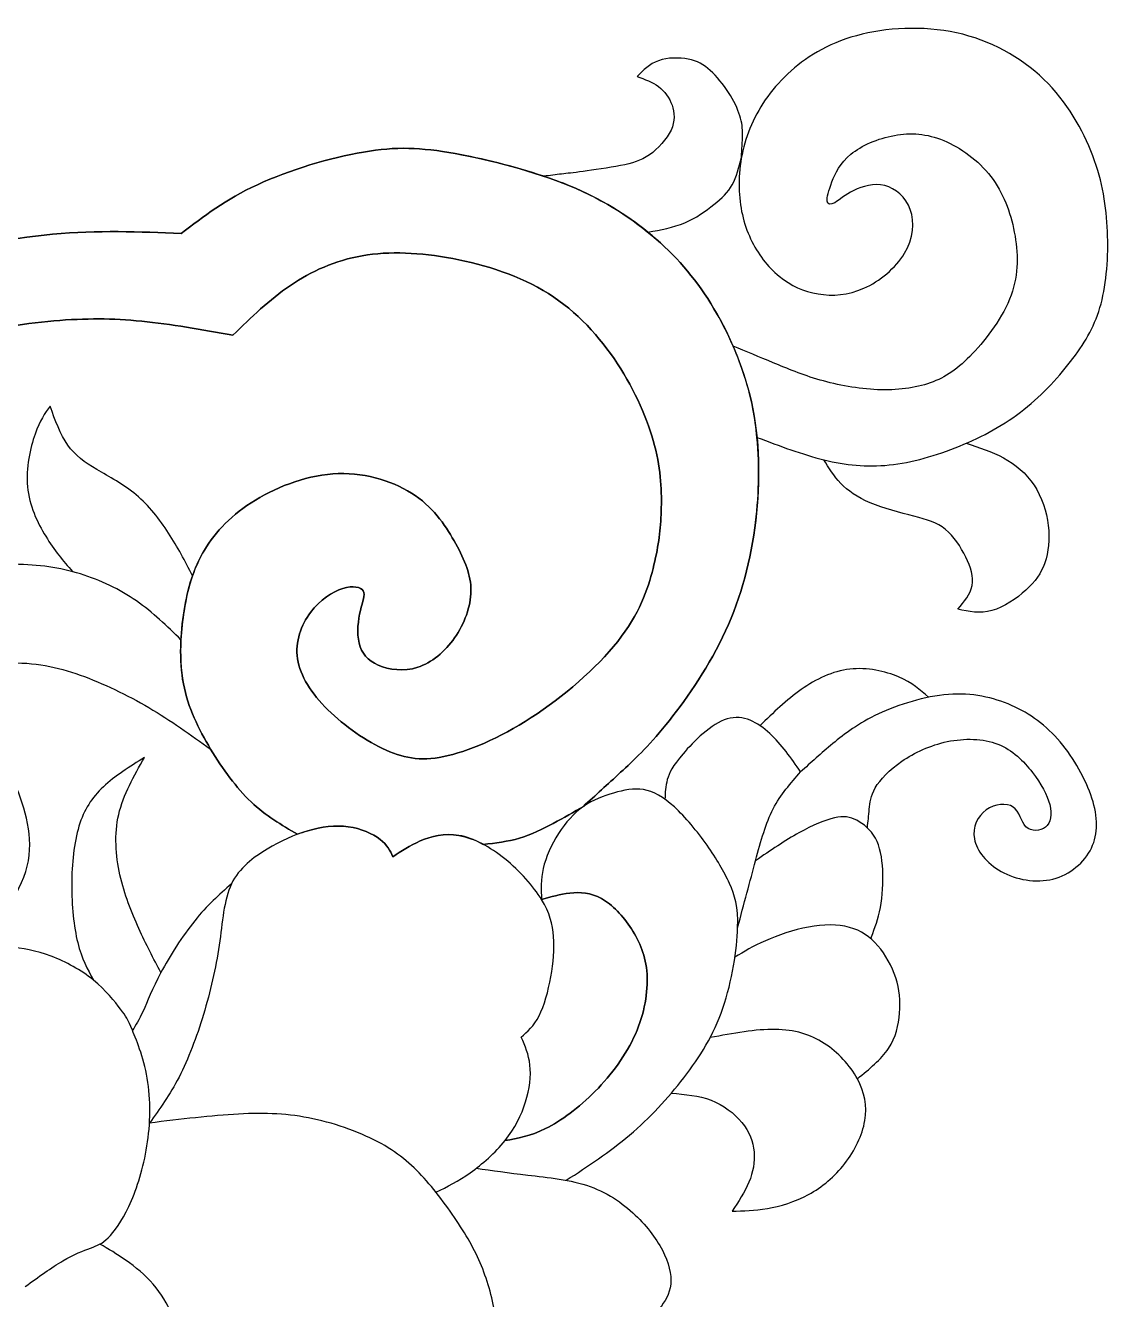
# Model space of a CAD drawing. Header units: inches. Extents: x 3.3 to 19.3, y -1.1 to 16.4.
# Drawn here: x 8.106 to 11.226, y 12.761 to 16.433 of the extents above; entities that cross this region are included whole.
import ezdxf

# ---------------------------------------------------------------- set-up
doc = ezdxf.new("R2010")
doc.units = ezdxf.units.IN
doc.header["$MEASUREMENT"] = 0
doc.layers.add('DV1_Layer_2', color=7, linetype='Continuous')

# ---------------------------------------------------------------- blocks, each defined once
blk = doc.blocks.new('SE')
at = {"layer": 'DV1_Layer_2', "color": 7, "linetype": 'Continuous'}
for points, knots in [([(10.213, 15.2457), (10.2781, 15.221), (10.3433, 15.1963), (10.4059, 15.1808), (10.4684, 15.1654), (10.5284, 15.1592), (10.659, 15.173), (10.7297, 15.1931), (10.7966, 15.2204), (10.8635, 15.2477), (10.9266, 15.2821), (10.9821, 15.326), (11.0376, 15.3699), (11.0856, 15.4233), (11.1232, 15.4733), (11.1607, 15.5233), (11.1879, 15.5701), (11.2041, 15.6309), (11.2203, 15.6917), (11.2256, 15.7666), (11.2227, 15.8391), (11.2198, 15.9117), (11.2086, 15.9817), (11.1802, 16.057), (11.1518, 16.1324), (11.1061, 16.2129), (11.0393, 16.2774), (10.9726, 16.3419), (10.8847, 16.3904), (10.7877, 16.4115), (10.6906, 16.4326), (10.5842, 16.4264), (10.4994, 16.4032), (10.4146, 16.38), (10.3515, 16.3398), (10.3016, 16.2929), (10.2518, 16.2461), (10.2154, 16.1926), (10.1695, 16.0796), (10.1601, 16.0202), (10.1613, 15.9657), (10.1625, 15.9111), (10.1744, 15.8615), (10.1947, 15.818), (10.215, 15.7744), (10.2436, 15.7369), (10.2768, 15.7099), (10.31, 15.6828), (10.3477, 15.6661), (10.389, 15.6592), (10.4303, 15.6522), (10.4752, 15.655), (10.5208, 15.6753), (10.5664, 15.6957), (10.6128, 15.7336), (10.638, 15.7761), (10.6633, 15.8187), (10.6675, 15.8658), (10.6547, 15.9019), (10.6419, 15.9381), (10.6121, 15.9634), (10.5808, 15.9713), (10.5496, 15.9791), (10.5168, 15.9695), (10.4917, 15.957), (10.4667, 15.9445), (10.4494, 15.9291), (10.4368, 15.922), (10.4241, 15.915), (10.4161, 15.9163), (10.4149, 15.9267), (10.4137, 15.9372), (10.4193, 15.9569), (10.429, 15.9817), (10.4386, 16.0066), (10.4524, 16.0365), (10.4832, 16.0617), (10.5139, 16.0868), (10.5616, 16.1073), (10.6557, 16.1245), (10.7486, 16.118), (10.8505, 16.0442), (10.8864, 15.9978), (10.9222, 15.9514), (10.9638, 15.8394), (10.9674, 15.717), (10.9449, 15.6551), (10.9223, 15.5932), (10.8754, 15.5307), (10.8339, 15.487), (10.7924, 15.4434), (10.7564, 15.4186), (10.7123, 15.4029), (10.6682, 15.3873), (10.6162, 15.3807), (10.5605, 15.3829), (10.5049, 15.3852), (10.4457, 15.3962), (10.3945, 15.4109), (10.3433, 15.4256), (10.3001, 15.4439), (10.2598, 15.4608), (10.2194, 15.4776), (10.1819, 15.4928), (10.1445, 15.5081)], [0, 0, 0, 0, 0.026316, 0.026316, 0.026316, 0.052632, 0.052632, 0.078947, 0.078947, 0.078947, 0.105263, 0.105263, 0.105263, 0.131579, 0.131579, 0.131579, 0.157895, 0.157895, 0.157895, 0.184211, 0.184211, 0.184211, 0.210526, 0.210526, 0.210526, 0.236842, 0.236842, 0.236842, 0.263158, 0.263158, 0.263158, 0.289474, 0.289474, 0.289474, 0.315789, 0.315789, 0.315789, 0.342105, 0.342105, 0.368421, 0.368421, 0.368421, 0.394737, 0.394737, 0.394737, 0.421053, 0.421053, 0.421053, 0.447368, 0.447368, 0.447368, 0.473684, 0.473684, 0.473684, 0.5, 0.5, 0.5, 0.526316, 0.526316, 0.526316, 0.552632, 0.552632, 0.552632, 0.578947, 0.578947, 0.578947, 0.605263, 0.605263, 0.605263, 0.631579, 0.631579, 0.631579, 0.657895, 0.657895, 0.657895, 0.684211, 0.684211, 0.684211, 0.710526, 0.710526, 0.736842, 0.763158, 0.763158, 0.763158, 0.789474, 0.815789, 0.815789, 0.815789, 0.842105, 0.842105, 0.842105, 0.868421, 0.868421, 0.868421, 0.894737, 0.894737, 0.894737, 0.921053, 0.921053, 0.921053, 0.947368, 0.947368, 0.947368, 1, 1, 1, 1]), ([(9.899, 15.8369), (9.9356, 15.8436), (9.9723, 15.8503), (10.0047, 15.8639), (10.0372, 15.8775), (10.0655, 15.8981), (10.1116, 15.9351), (10.1294, 15.9515), (10.1542, 15.9961), (10.1612, 16.0243), (10.1682, 16.0525), (10.1697, 16.0751), (10.1711, 16.0978), (10.1712, 16.1172), (10.1713, 16.1365), (10.17, 16.1526), (10.1637, 16.1725), (10.1574, 16.1924), (10.1461, 16.216), (10.131, 16.2394), (10.1159, 16.2628), (10.097, 16.2859), (10.0783, 16.3028), (10.0596, 16.3198), (10.0412, 16.3305), (10.0152, 16.3356), (9.9891, 16.3408), (9.9554, 16.3404), (9.9295, 16.3311), (9.9036, 16.3219), (9.8855, 16.3038), (9.8675, 16.2857), (9.8896, 16.2777), (9.9117, 16.2697), (9.9295, 16.2564), (9.9473, 16.2431), (9.9608, 16.2246), (9.9683, 16.2031), (9.9758, 16.1816), (9.9772, 16.1571), (9.9653, 16.1311), (9.9534, 16.1051), (9.9281, 16.0775), (9.9032, 16.0601), (9.8782, 16.0427), (9.8537, 16.0355), (9.8196, 16.0288), (9.7855, 16.0221), (9.7418, 16.0159), (9.7121, 16.012), (9.6823, 16.008), (9.6665, 16.0065), (9.65, 16.0045), (9.6335, 16.0026), (9.6164, 16.0004), (9.5992, 15.9981)], [0, 0, 0, 0, 0.05, 0.05, 0.05, 0.1, 0.1, 0.15, 0.15, 0.2, 0.2, 0.2, 0.25, 0.25, 0.25, 0.3, 0.3, 0.3, 0.35, 0.35, 0.35, 0.4, 0.4, 0.4, 0.45, 0.45, 0.45, 0.5, 0.5, 0.5, 0.55, 0.55, 0.55, 0.6, 0.6, 0.6, 0.65, 0.65, 0.65, 0.7, 0.7, 0.7, 0.75, 0.75, 0.75, 0.8, 0.8, 0.8, 0.85, 0.85, 0.85, 0.9, 0.9, 0.9, 1, 1, 1, 1]), ([(6.718, 14.7078), (6.718, 14.7078), (6.718, 14.7078), (6.718, 14.7078), (6.7308, 14.7242), (6.7437, 14.7406), (6.7692, 14.7705), (6.7947, 14.8004), (6.8328, 14.8438), (6.895, 14.9039), (6.9572, 14.964), (7.0435, 15.0409), (7.1472, 15.1184), (7.2508, 15.1958), (7.3718, 15.2738), (7.497, 15.3441), (7.6222, 15.4144), (7.7515, 15.4771), (7.8698, 15.5168), (7.988, 15.5566), (8.0952, 15.5733), (8.2797, 15.5894), (8.357, 15.5887), (8.4405, 15.5804), (8.524, 15.5721), (8.6137, 15.5563), (8.7034, 15.5404), (8.7559, 15.5914), (8.8084, 15.6423), (8.8689, 15.6834), (8.9293, 15.7245), (8.9976, 15.7556), (9.0759, 15.7691), (9.1542, 15.7827), (9.2425, 15.7786), (9.3364, 15.7608), (9.4303, 15.7431), (9.5299, 15.7117), (9.6123, 15.6599), (9.6947, 15.6082), (9.7598, 15.5361), (9.8109, 15.458), (9.8619, 15.38), (9.8988, 15.2959), (9.9373, 15.149), (9.9389, 15.0862), (9.937, 15.033), (9.9352, 14.9798), (9.9299, 14.9361), (9.9163, 14.8786), (9.9026, 14.8211), (9.8806, 14.7496), (9.8231, 14.6723), (9.7655, 14.595), (9.6725, 14.5117), (9.5799, 14.4494), (9.4873, 14.3871), (9.3951, 14.3457), (9.3236, 14.3286), (9.2522, 14.3116), (9.2015, 14.3188), (9.0877, 14.3697), (9.0246, 14.4135), (8.9769, 14.4605), (8.9292, 14.5076), (8.8969, 14.558), (8.8894, 14.6074), (8.882, 14.6567), (8.8996, 14.705), (8.9267, 14.741), (8.9538, 14.7771), (8.9905, 14.8009), (9.02, 14.8102), (9.0494, 14.8195), (9.0717, 14.8144), (9.0785, 14.803), (9.0854, 14.7916), (9.0768, 14.774), (9.0704, 14.7466), (9.064, 14.7193), (9.0598, 14.6821), (9.0736, 14.6239), (9.0917, 14.6029), (9.1221, 14.5895), (9.1525, 14.576), (9.1952, 14.5701), (9.2355, 14.583), (9.2758, 14.596), (9.3138, 14.6278), (9.342, 14.6682), (9.3702, 14.7086), (9.3887, 14.7576), (9.3892, 14.8489), (9.3712, 14.8913), (9.3453, 14.9386), (9.3195, 14.9859), (9.2858, 15.0382), (9.2286, 15.0777), (9.1715, 15.1172), (9.0909, 15.1439), (9.0069, 15.1412), (8.9229, 15.1384), (8.8355, 15.1062), (8.768, 15.065), (8.7006, 15.0238), (8.6531, 14.9737), (8.6213, 14.9207), (8.607, 14.8969), (8.5958, 14.8726), (8.5869, 14.847), (8.576, 14.8155), (8.5685, 14.7823), (8.5627, 14.746), (8.5585, 14.7193), (8.5552, 14.691), (8.5537, 14.6623), (8.5515, 14.6199), (8.5529, 14.5765), (8.5607, 14.5355), (8.5737, 14.4668), (8.6043, 14.4051), (8.6391, 14.3473), (8.674, 14.2895), (8.7132, 14.2356), (8.7556, 14.1953), (8.798, 14.1551), (8.8435, 14.1285), (8.889, 14.102), (8.8989, 14.1058), (8.9089, 14.1091), (8.9189, 14.112), (8.9581, 14.1235), (8.9985, 14.1286), (9.0355, 14.1236), (9.0726, 14.1185), (9.1064, 14.1033), (9.1273, 14.0872), (9.1483, 14.0711), (9.1563, 14.0542), (9.1643, 14.0373), (9.1882, 14.0533), (9.2122, 14.0693), (9.2431, 14.0825), (9.274, 14.0957), (9.3119, 14.1062), (9.3543, 14.0986), (9.3769, 14.0946), (9.4007, 14.0855), (9.4245, 14.0726), (9.4597, 14.0766), (9.4948, 14.0806), (9.5288, 14.0906), (9.5629, 14.1007), (9.5958, 14.1168), (9.6263, 14.1331), (9.6568, 14.1494), (9.6849, 14.1658), (9.7129, 14.1822), (9.7477, 14.2139), (9.7825, 14.2455), (9.8579, 14.3152), (9.8985, 14.3533), (9.9507, 14.4175), (10.0028, 14.4817), (10.0665, 14.572), (10.1137, 14.6695), (10.1608, 14.767), (10.1914, 14.8717), (10.2068, 14.9845), (10.2184, 15.0697), (10.2214, 15.1596), (10.213, 15.2457), (10.2102, 15.2736), (10.2063, 15.3011), (10.2011, 15.3279), (10.1885, 15.3923), (10.1685, 15.4528), (10.1445, 15.5081), (10.1276, 15.5468), (10.1087, 15.583), (10.0891, 15.6161), (10.0413, 15.6965), (9.9886, 15.7592), (9.9225, 15.817), (9.9148, 15.8237), (9.907, 15.8303), (9.899, 15.8369), (9.8376, 15.887), (9.7646, 15.9328), (9.673, 15.9706), (9.6495, 15.9803), (9.6247, 15.9895), (9.5992, 15.9981), (9.513, 16.0273), (9.4196, 16.0499), (9.3432, 16.0636), (9.2443, 16.0813), (9.174, 16.0842), (9.0792, 16.0679), (8.9844, 16.0516), (8.8652, 16.0162), (8.7737, 15.9739), (8.6822, 15.9315), (8.6184, 15.8824), (8.5546, 15.8332), (8.4344, 15.8382), (8.3142, 15.8433), (8.1838, 15.831), (8.0534, 15.8187), (7.9129, 15.7891), (7.7627, 15.7326), (7.6126, 15.6761), (7.4528, 15.5928), (7.2904, 15.4925), (7.128, 15.3923), (6.9629, 15.2752), (6.8424, 15.1755), (6.7218, 15.0759), (6.6459, 14.9937), (6.5699, 14.9115), (6.5699, 14.9115), (6.5699, 14.9115), (6.5699, 14.9115)], [0, 0, 0, 0, 0.012987, 0.012987, 0.012987, 0.025974, 0.025974, 0.025974, 0.038961, 0.038961, 0.038961, 0.051948, 0.051948, 0.051948, 0.064935, 0.064935, 0.064935, 0.077922, 0.077922, 0.077922, 0.090909, 0.090909, 0.103896, 0.103896, 0.103896, 0.116883, 0.116883, 0.116883, 0.12987, 0.12987, 0.12987, 0.142857, 0.142857, 0.142857, 0.155844, 0.155844, 0.155844, 0.168831, 0.168831, 0.168831, 0.181818, 0.181818, 0.181818, 0.194805, 0.194805, 0.207792, 0.207792, 0.207792, 0.220779, 0.220779, 0.220779, 0.233766, 0.233766, 0.233766, 0.246753, 0.246753, 0.246753, 0.25974, 0.25974, 0.25974, 0.272727, 0.272727, 0.285714, 0.285714, 0.285714, 0.298701, 0.298701, 0.298701, 0.311688, 0.311688, 0.311688, 0.324675, 0.324675, 0.324675, 0.337662, 0.337662, 0.337662, 0.350649, 0.350649, 0.350649, 0.363636, 0.363636, 0.376623, 0.376623, 0.376623, 0.38961, 0.38961, 0.38961, 0.402597, 0.402597, 0.402597, 0.415584, 0.415584, 0.428571, 0.428571, 0.428571, 0.441558, 0.441558, 0.441558, 0.454545, 0.454545, 0.454545, 0.467532, 0.467532, 0.467532, 0.480519, 0.480519, 0.480519, 0.493506, 0.493506, 0.493506, 0.506494, 0.506494, 0.506494, 0.519481, 0.519481, 0.519481, 0.532468, 0.532468, 0.532468, 0.545455, 0.545455, 0.545455, 0.558442, 0.558442, 0.558442, 0.571429, 0.571429, 0.571429, 0.584416, 0.584416, 0.584416, 0.597403, 0.597403, 0.597403, 0.61039, 0.61039, 0.61039, 0.623377, 0.623377, 0.623377, 0.636364, 0.636364, 0.636364, 0.649351, 0.649351, 0.649351, 0.662338, 0.662338, 0.662338, 0.675325, 0.675325, 0.675325, 0.688312, 0.688312, 0.688312, 0.701299, 0.701299, 0.701299, 0.714286, 0.714286, 0.727273, 0.727273, 0.727273, 0.74026, 0.74026, 0.74026, 0.753247, 0.753247, 0.753247, 0.766234, 0.766234, 0.766234, 0.779221, 0.779221, 0.779221, 0.792208, 0.792208, 0.792208, 0.805195, 0.805195, 0.805195, 0.818182, 0.818182, 0.818182, 0.831169, 0.831169, 0.831169, 0.844156, 0.844156, 0.844156, 0.857143, 0.857143, 0.857143, 0.87013, 0.87013, 0.87013, 0.883117, 0.883117, 0.883117, 0.896104, 0.896104, 0.896104, 0.909091, 0.909091, 0.909091, 0.922078, 0.922078, 0.922078, 0.935065, 0.935065, 0.935065, 0.948052, 0.948052, 0.948052, 0.961039, 0.961039, 0.961039, 0.974026, 0.974026, 0.974026, 1, 1, 1, 1]), ([(6.57, 14.9115), (6.6459, 14.9937), (6.7218, 15.0759), (6.8424, 15.1755), (6.9629, 15.2752), (7.128, 15.3923), (7.2904, 15.4925), (7.4528, 15.5928), (7.6126, 15.6761), (7.7627, 15.7326), (7.9129, 15.7891), (8.0534, 15.8187), (8.1838, 15.831), (8.3142, 15.8433), (8.4344, 15.8382), (8.5546, 15.8332), (8.6184, 15.8824), (8.6822, 15.9315), (8.7737, 15.9739), (8.8652, 16.0162), (8.9844, 16.0516), (9.0792, 16.0679), (9.174, 16.0842), (9.2443, 16.0813), (9.3432, 16.0636), (9.4421, 16.0458), (9.5695, 16.0133), (9.673, 15.9706), (9.7766, 15.9278), (9.8563, 15.8748), (9.9225, 15.817), (9.9886, 15.7592), (10.0413, 15.6965), (10.0891, 15.6161), (10.1368, 15.5357), (10.1797, 15.4375), (10.2011, 15.3279), (10.2224, 15.2183), (10.2222, 15.0973), (10.2068, 14.9845), (10.1914, 14.8717), (10.1608, 14.767), (10.1137, 14.6695), (10.0665, 14.572), (10.0028, 14.4817), (9.9507, 14.4175), (9.8985, 14.3533), (9.8579, 14.3152), (9.7825, 14.2455), (9.7477, 14.2139), (9.7129, 14.1822), (9.6849, 14.1658), (9.6568, 14.1494), (9.6263, 14.1331), (9.5958, 14.1168), (9.5629, 14.1007), (9.5288, 14.0906), (9.4948, 14.0806), (9.4597, 14.0766), (9.4245, 14.0726)], [0, 0, 0, 0, 0.047619, 0.047619, 0.047619, 0.095238, 0.095238, 0.095238, 0.142857, 0.142857, 0.142857, 0.190476, 0.190476, 0.190476, 0.238095, 0.238095, 0.238095, 0.285714, 0.285714, 0.285714, 0.333333, 0.333333, 0.333333, 0.380952, 0.380952, 0.380952, 0.428571, 0.428571, 0.428571, 0.47619, 0.47619, 0.47619, 0.52381, 0.52381, 0.52381, 0.571429, 0.571429, 0.571429, 0.619048, 0.619048, 0.619048, 0.666667, 0.666667, 0.666667, 0.714286, 0.714286, 0.714286, 0.761905, 0.761905, 0.809524, 0.809524, 0.809524, 0.857143, 0.857143, 0.857143, 0.904762, 0.904762, 0.904762, 1, 1, 1, 1]), ([(8.889, 14.102), (8.8435, 14.1285), (8.798, 14.1551), (8.7556, 14.1953), (8.7132, 14.2356), (8.674, 14.2895), (8.6391, 14.3473), (8.6043, 14.4051), (8.5737, 14.4668), (8.5607, 14.5355), (8.5477, 14.6043), (8.5523, 14.6801), (8.5627, 14.746), (8.5732, 14.8118), (8.5894, 14.8677), (8.6213, 14.9207), (8.6531, 14.9737), (8.7006, 15.0238), (8.768, 15.065), (8.8355, 15.1062), (8.9229, 15.1384), (9.0069, 15.1412), (9.0909, 15.1439), (9.1715, 15.1172), (9.2286, 15.0777), (9.2858, 15.0382), (9.3195, 14.9859), (9.3453, 14.9386), (9.3712, 14.8913), (9.3892, 14.8489), (9.3887, 14.7576), (9.3702, 14.7086), (9.342, 14.6682), (9.3138, 14.6278), (9.2758, 14.596), (9.2355, 14.583), (9.1952, 14.5701), (9.1525, 14.576), (9.1221, 14.5895), (9.0917, 14.6029), (9.0736, 14.6239), (9.0598, 14.6821), (9.064, 14.7193), (9.0704, 14.7466), (9.0768, 14.774), (9.0854, 14.7916), (9.0785, 14.803), (9.0717, 14.8144), (9.0494, 14.8195), (9.02, 14.8102), (8.9905, 14.8009), (8.9538, 14.7771), (8.9267, 14.741), (8.8996, 14.705), (8.882, 14.6567), (8.8894, 14.6074), (8.8969, 14.558), (8.9292, 14.5076), (8.9769, 14.4605), (9.0246, 14.4135), (9.0877, 14.3697), (9.2015, 14.3188), (9.2522, 14.3116), (9.3236, 14.3286), (9.3951, 14.3457), (9.4873, 14.3871), (9.5799, 14.4494), (9.6725, 14.5117), (9.7655, 14.595), (9.8231, 14.6723), (9.8806, 14.7496), (9.9026, 14.8211), (9.9163, 14.8786), (9.9299, 14.9361), (9.9352, 14.9798), (9.937, 15.033), (9.9389, 15.0862), (9.9373, 15.149), (9.8988, 15.2959), (9.8619, 15.38), (9.8109, 15.458), (9.7598, 15.5361), (9.6947, 15.6082), (9.6123, 15.6599), (9.5299, 15.7117), (9.4303, 15.7431), (9.3364, 15.7608), (9.2425, 15.7786), (9.1542, 15.7827), (9.0759, 15.7691), (8.9976, 15.7556), (8.9293, 15.7245), (8.8689, 15.6834), (8.8084, 15.6423), (8.7559, 15.5914), (8.7034, 15.5404), (8.6137, 15.5563), (8.524, 15.5721), (8.4405, 15.5804), (8.357, 15.5887), (8.2797, 15.5894), (8.0952, 15.5733), (7.988, 15.5566), (7.8698, 15.5168), (7.7515, 15.4771), (7.6222, 15.4144), (7.497, 15.3441), (7.3718, 15.2738), (7.2508, 15.1958), (7.1472, 15.1184), (7.0435, 15.0409), (6.9572, 14.964), (6.895, 14.9039), (6.8328, 14.8438), (6.7947, 14.8004), (6.7692, 14.7705), (6.7437, 14.7406), (6.7308, 14.7242), (6.718, 14.7078)], [0, 0, 0, 0, 0.02381, 0.02381, 0.02381, 0.047619, 0.047619, 0.047619, 0.071429, 0.071429, 0.071429, 0.095238, 0.095238, 0.095238, 0.119048, 0.119048, 0.119048, 0.142857, 0.142857, 0.142857, 0.166667, 0.166667, 0.166667, 0.190476, 0.190476, 0.190476, 0.214286, 0.214286, 0.214286, 0.238095, 0.238095, 0.261905, 0.261905, 0.261905, 0.285714, 0.285714, 0.285714, 0.309524, 0.309524, 0.309524, 0.333333, 0.333333, 0.357143, 0.357143, 0.357143, 0.380952, 0.380952, 0.380952, 0.404762, 0.404762, 0.404762, 0.428571, 0.428571, 0.428571, 0.452381, 0.452381, 0.452381, 0.47619, 0.47619, 0.47619, 0.5, 0.5, 0.52381, 0.52381, 0.52381, 0.547619, 0.547619, 0.547619, 0.571429, 0.571429, 0.571429, 0.595238, 0.595238, 0.595238, 0.619048, 0.619048, 0.619048, 0.642857, 0.642857, 0.666667, 0.666667, 0.666667, 0.690476, 0.690476, 0.690476, 0.714286, 0.714286, 0.714286, 0.738095, 0.738095, 0.738095, 0.761905, 0.761905, 0.761905, 0.785714, 0.785714, 0.785714, 0.809524, 0.809524, 0.809524, 0.833333, 0.833333, 0.857143, 0.857143, 0.857143, 0.880952, 0.880952, 0.880952, 0.904762, 0.904762, 0.904762, 0.928571, 0.928571, 0.928571, 0.952381, 0.952381, 0.952381, 1, 1, 1, 1]), ([(8.5869, 14.847), (8.5655, 14.8882), (8.5441, 14.9294), (8.518, 14.9697), (8.4919, 15.0099), (8.4612, 15.0493), (8.4248, 15.0799), (8.3884, 15.1105), (8.3463, 15.1323), (8.3114, 15.1531), (8.2765, 15.1738), (8.2488, 15.1933), (8.2275, 15.2236), (8.2063, 15.2538), (8.1914, 15.2948), (8.1766, 15.3357), (8.1618, 15.3151), (8.147, 15.2944), (8.1332, 15.255), (8.1193, 15.2155), (8.1064, 15.1572), (8.1114, 15.1035), (8.1165, 15.0497), (8.1395, 15.0005), (8.1641, 14.9605), (8.1886, 14.9204), (8.2148, 14.8895), (8.241, 14.8587)], [0, 0, 0, 0, 0.1, 0.1, 0.1, 0.2, 0.2, 0.2, 0.3, 0.3, 0.3, 0.4, 0.4, 0.4, 0.5, 0.5, 0.5, 0.6, 0.6, 0.6, 0.7, 0.7, 0.7, 0.8, 0.8, 0.8, 1, 1, 1, 1]), ([(10.8158, 15.2285), (10.8524, 15.2168), (10.8891, 15.2051), (10.923, 15.1865), (10.957, 15.1678), (10.9884, 15.1423), (11.0336, 15.0742), (11.0474, 15.0317), (11.0522, 14.9918), (11.057, 14.9519), (11.0528, 14.9147), (11.0422, 14.8843), (11.0316, 14.8539), (11.0147, 14.8302), (10.9878, 14.8056), (10.9608, 14.7811), (10.9239, 14.7557), (10.8895, 14.7463), (10.855, 14.7369), (10.8232, 14.7436), (10.7913, 14.7503), (10.8096, 14.7721), (10.8278, 14.7939), (10.8373, 14.8435), (10.8286, 14.8712), (10.8143, 14.9006), (10.8, 14.9301), (10.7802, 14.9612), (10.7561, 14.9806), (10.7321, 15.0001), (10.7037, 15.0079), (10.6262, 15.0284), (10.5772, 15.0411), (10.5394, 15.057), (10.5015, 15.0728), (10.4749, 15.0919), (10.4545, 15.113), (10.4341, 15.1342), (10.42, 15.1575), (10.4059, 15.1808)], [0, 0, 0, 0, 0.066667, 0.066667, 0.066667, 0.133333, 0.133333, 0.2, 0.2, 0.2, 0.266667, 0.266667, 0.266667, 0.333333, 0.333333, 0.333333, 0.4, 0.4, 0.4, 0.466667, 0.466667, 0.466667, 0.533333, 0.533333, 0.6, 0.6, 0.6, 0.666667, 0.666667, 0.666667, 0.733333, 0.733333, 0.8, 0.8, 0.8, 0.866667, 0.866667, 0.866667, 1, 1, 1, 1]), ([(8.5537, 14.6623), (8.5133, 14.7017), (8.4728, 14.7412), (8.4251, 14.7743), (8.3773, 14.8074), (8.2673, 14.8611), (8.1433, 14.8791), (8.0739, 14.8798), (8.0044, 14.8805), (7.9275, 14.8729), (7.8504, 14.8489), (7.7733, 14.8249), (7.6961, 14.7844), (7.6276, 14.7339), (7.5591, 14.6835), (7.4993, 14.6229), (7.4515, 14.5626), (7.4036, 14.5023), (7.3677, 14.4421), (7.319, 14.3057), (7.3061, 14.2295), (7.3113, 14.1587), (7.3166, 14.0879), (7.34, 14.0225), (7.3664, 13.9685), (7.3928, 13.9145), (7.4223, 13.8719), (7.462, 13.8378), (7.5018, 13.8037), (7.5517, 13.778), (7.626, 13.7439), (7.6504, 13.7356), (7.6748, 13.7272), (7.7047, 13.7277), (7.7346, 13.7282), (7.7653, 13.7311), (7.796, 13.734), (7.8277, 13.7393), (7.8654, 13.7536), (7.9032, 13.768), (7.9471, 13.7914), (7.9874, 13.8252), (8.0276, 13.8591), (8.0642, 13.9034), (8.0868, 13.9464), (8.1094, 13.9894), (8.1181, 14.0311), (8.118, 14.0721), (8.118, 14.1132), (8.1092, 14.1536), (8.0966, 14.1919), (8.084, 14.2302), (8.0675, 14.2665), (8.0424, 14.2992), (8.0172, 14.3319), (7.9832, 14.3611), (7.948, 14.372), (7.9129, 14.3828), (7.8765, 14.3753), (7.8411, 14.3602), (7.8056, 14.3451), (7.7711, 14.3224), (7.7484, 14.2936), (7.7258, 14.2648), (7.7149, 14.23), (7.7191, 14.1657), (7.7341, 14.1362), (7.7524, 14.1141), (7.7706, 14.0919), (7.7921, 14.077), (7.8139, 14.0713), (7.8358, 14.0655), (7.8581, 14.069), (7.8737, 14.0715), (7.8893, 14.0739), (7.8981, 14.0754), (7.903, 14.0722), (7.9078, 14.0689), (7.9086, 14.061), (7.901, 14.0509), (7.8935, 14.0408), (7.8776, 14.0285), (7.8589, 14.0157), (7.8403, 14.0029), (7.8188, 13.9894), (7.7939, 13.9848), (7.7689, 13.9801), (7.7404, 13.9842), (7.7089, 13.9939), (7.6774, 14.0036), (7.6429, 14.0189), (7.6195, 14.0497), (7.596, 14.0805), (7.5837, 14.1268), (7.5763, 14.1633), (7.5689, 14.1998), (7.5666, 14.2264), (7.5696, 14.2559), (7.5726, 14.2854), (7.581, 14.3177), (7.5993, 14.3501), (7.6176, 14.3825), (7.6457, 14.415), (7.6771, 14.4484), (7.7084, 14.4818), (7.743, 14.5162), (7.8087, 14.5437), (7.8745, 14.5713), (7.9713, 14.592), (8.1324, 14.5985), (8.1967, 14.5843), (8.2631, 14.5606), (8.3296, 14.5369), (8.3982, 14.5039), (8.4612, 14.4668), (8.5243, 14.4297), (8.5817, 14.3885), (8.6391, 14.3473)], [0, 0, 0, 0, 0.02381, 0.02381, 0.02381, 0.047619, 0.071429, 0.071429, 0.071429, 0.095238, 0.095238, 0.095238, 0.119048, 0.119048, 0.119048, 0.142857, 0.142857, 0.142857, 0.166667, 0.166667, 0.190476, 0.190476, 0.190476, 0.214286, 0.214286, 0.214286, 0.238095, 0.238095, 0.238095, 0.261905, 0.261905, 0.285714, 0.285714, 0.285714, 0.309524, 0.309524, 0.309524, 0.333333, 0.333333, 0.333333, 0.357143, 0.357143, 0.357143, 0.380952, 0.380952, 0.380952, 0.404762, 0.404762, 0.404762, 0.428571, 0.428571, 0.428571, 0.452381, 0.452381, 0.452381, 0.47619, 0.47619, 0.47619, 0.5, 0.5, 0.5, 0.52381, 0.52381, 0.52381, 0.547619, 0.547619, 0.571429, 0.571429, 0.571429, 0.595238, 0.595238, 0.595238, 0.619048, 0.619048, 0.619048, 0.642857, 0.642857, 0.642857, 0.666667, 0.666667, 0.666667, 0.690476, 0.690476, 0.690476, 0.714286, 0.714286, 0.714286, 0.738095, 0.738095, 0.738095, 0.761905, 0.761905, 0.761905, 0.785714, 0.785714, 0.785714, 0.809524, 0.809524, 0.809524, 0.833333, 0.833333, 0.833333, 0.857143, 0.857143, 0.857143, 0.880952, 0.880952, 0.880952, 0.904762, 0.904762, 0.928571, 0.928571, 0.928571, 0.952381, 0.952381, 0.952381, 1, 1, 1, 1]), ([(10.7075, 14.4967), (10.6834, 14.5178), (10.6593, 14.539), (10.621, 14.5554), (10.5827, 14.5718), (10.5302, 14.5834), (10.4803, 14.5777), (10.4304, 14.572), (10.3832, 14.549), (10.3404, 14.519), (10.2977, 14.489), (10.2595, 14.4519), (10.2214, 14.4148)], [0, 0, 0, 0, 0.2, 0.2, 0.2, 0.4, 0.4, 0.4, 0.6, 0.6, 0.6, 1, 1, 1, 1]), ([(10.531, 14.1203), (10.533, 14.1379), (10.5349, 14.1555), (10.5366, 14.1741), (10.5383, 14.1927), (10.5398, 14.2122), (10.5538, 14.2359), (10.5678, 14.2596), (10.5945, 14.2875), (10.6305, 14.3123), (10.6666, 14.337), (10.712, 14.3586), (10.7613, 14.3689), (10.8107, 14.3792), (10.8641, 14.3782), (10.9067, 14.3615), (10.9494, 14.3449), (10.9813, 14.3127), (11.0062, 14.2803), (11.0312, 14.248), (11.0491, 14.2155), (11.0561, 14.1872), (11.0632, 14.1589), (11.0594, 14.1348), (11.0442, 14.1224), (11.0291, 14.11), (11.0026, 14.1092), (10.9877, 14.1236), (10.9729, 14.138), (10.9696, 14.1674), (10.9508, 14.1804), (10.9321, 14.1933), (10.8978, 14.1897), (10.8731, 14.1721), (10.8483, 14.1544), (10.8331, 14.1228), (10.8394, 14.0887), (10.8457, 14.0547), (10.8736, 14.0183), (10.9162, 13.9947), (10.9588, 13.9711), (11.0162, 13.9604), (11.0656, 13.9728), (11.1149, 13.9852), (11.1562, 14.0207), (11.1764, 14.0622), (11.1965, 14.1037), (11.1955, 14.1513), (11.1779, 14.2055), (11.1603, 14.2598), (11.1262, 14.3206), (11.0861, 14.368), (11.046, 14.4154), (10.9999, 14.4494), (10.9465, 14.473), (10.8931, 14.4966), (10.8324, 14.51), (10.7643, 14.5047), (10.6961, 14.4995), (10.6205, 14.4758), (10.5629, 14.4488), (10.5053, 14.4218), (10.4656, 14.3915), (10.4312, 14.3632), (10.3969, 14.3348), (10.3678, 14.3082), (10.3388, 14.2817)], [0, 0, 0, 0, 0.043478, 0.043478, 0.043478, 0.086957, 0.086957, 0.086957, 0.130435, 0.130435, 0.130435, 0.173913, 0.173913, 0.173913, 0.217391, 0.217391, 0.217391, 0.26087, 0.26087, 0.26087, 0.304348, 0.304348, 0.304348, 0.347826, 0.347826, 0.347826, 0.391304, 0.391304, 0.391304, 0.434783, 0.434783, 0.434783, 0.478261, 0.478261, 0.478261, 0.521739, 0.521739, 0.521739, 0.565217, 0.565217, 0.565217, 0.608696, 0.608696, 0.608696, 0.652174, 0.652174, 0.652174, 0.695652, 0.695652, 0.695652, 0.73913, 0.73913, 0.73913, 0.782609, 0.782609, 0.782609, 0.826087, 0.826087, 0.826087, 0.869565, 0.869565, 0.869565, 0.913043, 0.913043, 0.913043, 1, 1, 1, 1]), ([(10.1573, 13.8327), (10.1753, 13.9), (10.1932, 13.9673), (10.209, 14.0257), (10.2247, 14.0842), (10.2384, 14.134), (10.2597, 14.1751), (10.2809, 14.2163), (10.3099, 14.249), (10.3388, 14.2817), (10.3114, 14.3212), (10.2841, 14.3608), (10.2496, 14.3924), (10.2152, 14.4241), (10.1737, 14.448), (10.1275, 14.4343), (10.0813, 14.4207), (10.0303, 14.3694), (9.9697, 14.2984), (9.9599, 14.2785), (9.9547, 14.2593), (9.9494, 14.24), (9.9486, 14.2214), (9.9478, 14.2027)], [0, 0, 0, 0, 0.111111, 0.111111, 0.111111, 0.222222, 0.222222, 0.222222, 0.333333, 0.333333, 0.333333, 0.444444, 0.444444, 0.444444, 0.555556, 0.555556, 0.555556, 0.666667, 0.666667, 0.777778, 0.777778, 0.777778, 1, 1, 1, 1]), ([(8.4959, 13.7031), (8.4745, 13.7437), (8.4531, 13.7843), (8.4321, 13.8305), (8.4111, 13.8767), (8.3905, 13.9285), (8.378, 13.9849), (8.3655, 14.0412), (8.3611, 14.102), (8.3743, 14.1591), (8.3875, 14.2163), (8.4182, 14.2699), (8.4489, 14.3235), (8.4059, 14.2966), (8.363, 14.2696), (8.3301, 14.2386), (8.2972, 14.2076), (8.2743, 14.1725), (8.2598, 14.125), (8.2453, 14.0775), (8.2391, 14.0176), (8.2389, 13.9571), (8.2388, 13.8966), (8.2448, 13.8355), (8.2562, 13.7895), (8.2676, 13.7435), (8.2844, 13.7126), (8.3013, 13.6817)], [0, 0, 0, 0, 0.1, 0.1, 0.1, 0.2, 0.2, 0.2, 0.3, 0.3, 0.3, 0.4, 0.4, 0.4, 0.5, 0.5, 0.5, 0.6, 0.6, 0.6, 0.7, 0.7, 0.7, 0.8, 0.8, 0.8, 1, 1, 1, 1]), ([(9.6634, 13.1046), (9.726, 13.1454), (9.7885, 13.1863), (9.8461, 13.235), (9.9037, 13.2838), (9.9563, 13.3405), (10.0024, 13.4003), (10.0485, 13.4601), (10.0881, 13.523), (10.1148, 13.6007), (10.1415, 13.6784), (10.1553, 13.7709), (10.1573, 13.8327), (10.1593, 13.8945), (10.1494, 13.9258), (10.1338, 13.9599), (10.1183, 13.9941), (10.097, 14.0312), (10.069, 14.0706), (10.0411, 14.11), (10.0066, 14.1517), (9.9749, 14.1806), (9.9433, 14.2095), (9.9145, 14.2256), (9.8861, 14.2305), (9.8576, 14.2354), (9.8295, 14.2292), (9.8001, 14.2207), (9.7708, 14.2121), (9.7402, 14.2013), (9.7129, 14.1822), (9.6856, 14.1631), (9.6615, 14.1356), (9.6412, 14.1038), (9.621, 14.072), (9.6046, 14.0359), (9.5971, 14.0035), (9.5896, 13.9711), (9.5911, 13.9423), (9.5926, 13.9135)], [0, 0, 0, 0, 0.071429, 0.071429, 0.071429, 0.142857, 0.142857, 0.142857, 0.214286, 0.214286, 0.214286, 0.285714, 0.285714, 0.285714, 0.357143, 0.357143, 0.357143, 0.428571, 0.428571, 0.428571, 0.5, 0.5, 0.5, 0.571429, 0.571429, 0.571429, 0.642857, 0.642857, 0.642857, 0.714286, 0.714286, 0.714286, 0.785714, 0.785714, 0.785714, 0.857143, 0.857143, 0.857143, 1, 1, 1, 1]), ([(10.5426, 13.8063), (10.5525, 13.832), (10.5625, 13.8577), (10.5686, 13.8906), (10.5747, 13.9234), (10.5769, 13.9634), (10.5734, 14.0348), (10.5677, 14.0662), (10.5542, 14.0905), (10.5408, 14.1149), (10.5197, 14.1322), (10.5003, 14.1423), (10.4809, 14.1524), (10.4632, 14.1552), (10.4363, 14.1491), (10.4094, 14.1431), (10.3733, 14.1282), (10.3339, 14.1062), (10.2945, 14.0842), (10.2517, 14.055), (10.209, 14.0257)], [0, 0, 0, 0, 0.125, 0.125, 0.125, 0.25, 0.25, 0.375, 0.375, 0.375, 0.5, 0.5, 0.5, 0.625, 0.625, 0.625, 0.75, 0.75, 0.75, 1, 1, 1, 1]), ([(9.2883, 13.0701), (9.3203, 13.0861), (9.3523, 13.1022), (9.4216, 13.151), (9.4589, 13.1838), (9.5154, 13.2547), (9.5346, 13.2929), (9.5463, 13.3305), (9.5581, 13.3682), (9.5623, 13.4054), (9.559, 13.4364), (9.5557, 13.4674), (9.5448, 13.4921), (9.5339, 13.5169), (9.5521, 13.533), (9.5702, 13.549), (9.5852, 13.5784), (9.6001, 13.6077), (9.6118, 13.6503), (9.6191, 13.6911), (9.6264, 13.732), (9.6293, 13.771), (9.6267, 13.8068), (9.6242, 13.8426), (9.6161, 13.8752), (9.5926, 13.9135), (9.569, 13.9518), (9.5299, 13.9959), (9.4868, 14.0307), (9.4438, 14.0655), (9.3968, 14.0911), (9.3543, 14.0986), (9.3119, 14.1062), (9.274, 14.0957), (9.2431, 14.0825), (9.2122, 14.0693), (9.1882, 14.0533), (9.1643, 14.0373), (9.1563, 14.0542), (9.1483, 14.0711), (9.1273, 14.0872), (9.1064, 14.1033), (9.0726, 14.1185), (9.0355, 14.1236), (8.9985, 14.1286), (8.9581, 14.1235), (8.9189, 14.112), (8.8796, 14.1005), (8.8413, 14.0827), (8.7622, 14.0351), (8.7212, 14.0054), (8.699, 13.9587), (8.6768, 13.912), (8.6733, 13.8483), (8.6637, 13.7824), (8.6541, 13.7164), (8.6383, 13.6481), (8.6184, 13.5825), (8.5986, 13.5168), (8.5746, 13.454), (8.548, 13.4023), (8.5214, 13.3506), (8.4921, 13.3101), (8.4629, 13.2696)], [0, 0, 0, 0, 0.043478, 0.043478, 0.086957, 0.086957, 0.130435, 0.130435, 0.130435, 0.173913, 0.173913, 0.173913, 0.217391, 0.217391, 0.217391, 0.26087, 0.26087, 0.26087, 0.304348, 0.304348, 0.304348, 0.347826, 0.347826, 0.347826, 0.391304, 0.391304, 0.391304, 0.434783, 0.434783, 0.434783, 0.478261, 0.478261, 0.478261, 0.521739, 0.521739, 0.521739, 0.565217, 0.565217, 0.565217, 0.608696, 0.608696, 0.608696, 0.652174, 0.652174, 0.652174, 0.695652, 0.695652, 0.695652, 0.73913, 0.73913, 0.782609, 0.782609, 0.782609, 0.826087, 0.826087, 0.826087, 0.869565, 0.869565, 0.869565, 0.913043, 0.913043, 0.913043, 1, 1, 1, 1]), ([(8.699, 13.9587), (8.6639, 13.9278), (8.6288, 13.8968), (8.5932, 13.8525), (8.5575, 13.8082), (8.5212, 13.7506), (8.4959, 13.7031), (8.4707, 13.6557), (8.4566, 13.6184), (8.4447, 13.5924), (8.4329, 13.5664), (8.4234, 13.5517), (8.4138, 13.537)], [0, 0, 0, 0, 0.2, 0.2, 0.2, 0.4, 0.4, 0.4, 0.6, 0.6, 0.6, 1, 1, 1, 1]), ([(9.4871, 13.2193), (9.5234, 13.2255), (9.5596, 13.2317), (9.648, 13.2757), (9.7001, 13.3136), (9.7472, 13.3613), (9.7942, 13.409), (9.8363, 13.4665), (9.8626, 13.5262), (9.8889, 13.5858), (9.8995, 13.6475), (9.8962, 13.6991), (9.8928, 13.7507), (9.8755, 13.7921), (9.8513, 13.8293), (9.8272, 13.8665), (9.7962, 13.8994), (9.7341, 13.9339), (9.7031, 13.9355), (9.6743, 13.9324), (9.6456, 13.9293), (9.6191, 13.9214), (9.5926, 13.9135)], [0, 0, 0, 0, 0.111111, 0.111111, 0.222222, 0.222222, 0.222222, 0.333333, 0.333333, 0.333333, 0.444444, 0.444444, 0.444444, 0.555556, 0.555556, 0.555556, 0.666667, 0.666667, 0.777778, 0.777778, 0.777778, 1, 1, 1, 1]), ([(9.8626, 13.5262), (9.8889, 13.5858), (9.8995, 13.6475), (9.8962, 13.6991), (9.8928, 13.7507), (9.8755, 13.7921), (9.8513, 13.8293), (9.8272, 13.8665), (9.7962, 13.8994), (9.7341, 13.9339), (9.7031, 13.9355), (9.6743, 13.9324), (9.6456, 13.9293), (9.6191, 13.9214), (9.5926, 13.9135), (9.6161, 13.8752), (9.6242, 13.8426), (9.6267, 13.8068), (9.6293, 13.771), (9.6264, 13.732), (9.6191, 13.6911), (9.6118, 13.6503), (9.6001, 13.6077), (9.5852, 13.5784), (9.5702, 13.549), (9.5521, 13.533), (9.5339, 13.5169), (9.5448, 13.4921), (9.5557, 13.4674), (9.559, 13.4364), (9.5623, 13.4054), (9.5581, 13.3682), (9.5463, 13.3305), (9.5346, 13.2929), (9.5154, 13.2547), (9.4871, 13.2193), (9.5234, 13.2255), (9.5596, 13.2317), (9.648, 13.2757), (9.7001, 13.3136), (9.7472, 13.3613), (9.7942, 13.409), (9.8363, 13.4665), (9.8626, 13.5262)], [0, 0, 0, 0, 0.0625, 0.0625, 0.0625, 0.125, 0.125, 0.125, 0.1875, 0.1875, 0.25, 0.25, 0.25, 0.3125, 0.3125, 0.3125, 0.375, 0.375, 0.375, 0.4375, 0.4375, 0.4375, 0.5, 0.5, 0.5, 0.5625, 0.5625, 0.5625, 0.625, 0.625, 0.625, 0.6875, 0.6875, 0.6875, 0.75, 0.75, 0.75, 0.8125, 0.8125, 0.875, 0.875, 0.875, 1, 1, 1, 1]), ([(9.559, 13.4364), (9.5623, 13.4054), (9.5581, 13.3682), (9.5463, 13.3305), (9.5346, 13.2929), (9.5154, 13.2547), (9.4871, 13.2193), (9.5234, 13.2255), (9.5596, 13.2317), (9.648, 13.2757), (9.7001, 13.3136), (9.7472, 13.3613), (9.7942, 13.409), (9.8363, 13.4665), (9.8626, 13.5262), (9.8889, 13.5858), (9.8995, 13.6475), (9.8962, 13.6991), (9.8928, 13.7507), (9.8755, 13.7921), (9.8513, 13.8293), (9.8272, 13.8665), (9.7962, 13.8994), (9.7341, 13.9339), (9.7031, 13.9355), (9.6743, 13.9324), (9.6456, 13.9293), (9.6191, 13.9214), (9.5926, 13.9135), (9.6161, 13.8752), (9.6242, 13.8426), (9.6267, 13.8068), (9.6293, 13.771), (9.6264, 13.732), (9.6191, 13.6911), (9.6118, 13.6503), (9.6001, 13.6077), (9.5852, 13.5784), (9.5702, 13.549), (9.5521, 13.533), (9.5339, 13.5169), (9.5448, 13.4921), (9.5557, 13.4674), (9.559, 13.4364)], [0, 0, 0, 0, 0.0625, 0.0625, 0.0625, 0.125, 0.125, 0.125, 0.1875, 0.1875, 0.25, 0.25, 0.25, 0.3125, 0.3125, 0.3125, 0.375, 0.375, 0.375, 0.4375, 0.4375, 0.4375, 0.5, 0.5, 0.5625, 0.5625, 0.5625, 0.625, 0.625, 0.625, 0.6875, 0.6875, 0.6875, 0.75, 0.75, 0.75, 0.8125, 0.8125, 0.8125, 0.875, 0.875, 0.875, 1, 1, 1, 1]), ([(10.5021, 13.3973), (10.5364, 13.4251), (10.5707, 13.4529), (10.5919, 13.4846), (10.6131, 13.5164), (10.6213, 13.5522), (10.6239, 13.5867), (10.6265, 13.6213), (10.6235, 13.6547), (10.6128, 13.6881), (10.602, 13.7215), (10.5834, 13.7549), (10.5612, 13.7807), (10.5389, 13.8064), (10.5129, 13.8245), (10.4794, 13.8336), (10.4458, 13.8426), (10.4046, 13.8425), (10.3614, 13.8345), (10.3181, 13.8266), (10.2728, 13.8107), (10.2371, 13.7949), (10.2014, 13.7792), (10.1754, 13.7635), (10.1494, 13.7478)], [0, 0, 0, 0, 0.111111, 0.111111, 0.111111, 0.222222, 0.222222, 0.222222, 0.333333, 0.333333, 0.333333, 0.444444, 0.444444, 0.444444, 0.555556, 0.555556, 0.555556, 0.666667, 0.666667, 0.666667, 0.777778, 0.777778, 0.777778, 1, 1, 1, 1]), ([(10.5426, 13.8063), (10.5422, 13.8055), (10.5419, 13.8047), (10.5415, 13.8039), (10.5411, 13.8032), (10.5406, 13.8024), (10.5401, 13.8017)], [0, 0, 0, 0, 0.333333, 0.333333, 0.333333, 1, 1, 1, 1]), ([(8.1051, 12.7985), (8.143, 12.826), (8.1809, 12.8535), (8.2459, 12.8915), (8.273, 12.902), (8.3131, 12.917), (8.3261, 12.9215), (8.3612, 12.9562), (8.3832, 12.9864), (8.424, 13.0727), (8.4427, 13.1288), (8.4537, 13.1917), (8.4647, 13.2546), (8.4679, 13.3243), (8.4585, 13.3869), (8.4492, 13.4496), (8.4272, 13.5052), (8.4138, 13.537), (8.4004, 13.5688), (8.3956, 13.5768), (8.3637, 13.6188), (8.3366, 13.6528), (8.3013, 13.6817), (8.266, 13.7105), (8.2225, 13.7342), (8.1796, 13.7505), (8.1366, 13.7667), (8.094, 13.7755), (8.0604, 13.7741), (8.0267, 13.7726), (8.0018, 13.7609), (7.974, 13.7444), (7.9462, 13.7279), (7.9155, 13.7065), (7.896, 13.6817), (7.8764, 13.6568), (7.8681, 13.6286), (7.8598, 13.6004), (7.8362, 13.6286), (7.8125, 13.6568), (7.7816, 13.6793), (7.7507, 13.7019), (7.7125, 13.7189), (7.6748, 13.7272), (7.6372, 13.7355), (7.5999, 13.7351), (7.57, 13.7293), (7.5402, 13.7236), (7.5177, 13.7124), (7.5015, 13.7032), (7.4853, 13.6939), (7.4752, 13.6866), (7.4652, 13.6793)], [0, 0, 0, 0, 0.05, 0.05, 0.1, 0.1, 0.15, 0.15, 0.2, 0.2, 0.25, 0.25, 0.25, 0.3, 0.3, 0.3, 0.35, 0.35, 0.35, 0.4, 0.4, 0.45, 0.45, 0.45, 0.5, 0.5, 0.5, 0.55, 0.55, 0.55, 0.6, 0.6, 0.6, 0.65, 0.65, 0.65, 0.7, 0.7, 0.7, 0.75, 0.75, 0.75, 0.8, 0.8, 0.8, 0.85, 0.85, 0.85, 0.9, 0.9, 0.9, 1, 1, 1, 1]), ([(9.9661, 13.3556), (10.0057, 13.3523), (10.0452, 13.349), (10.0808, 13.3354), (10.1163, 13.3217), (10.1479, 13.2978), (10.1693, 13.2714), (10.1906, 13.2449), (10.2017, 13.216), (10.2044, 13.1868), (10.2072, 13.1575), (10.2017, 13.1279), (10.1898, 13.0993), (10.1778, 13.0708), (10.1595, 13.0432), (10.1411, 13.0157), (10.1733, 13.0163), (10.2056, 13.017), (10.2428, 13.0234), (10.28, 13.0299), (10.3223, 13.0421), (10.4007, 13.0849), (10.4368, 13.1154), (10.4658, 13.1528), (10.4948, 13.1902), (10.5166, 13.2345), (10.5237, 13.2766), (10.5308, 13.3187), (10.5231, 13.3586), (10.5021, 13.3973), (10.481, 13.4361), (10.4123, 13.5112), (10.3211, 13.5388), (10.2654, 13.5396), (10.2098, 13.5404), (10.1439, 13.5281), (10.0781, 13.5159)], [0, 0, 0, 0, 0.071429, 0.071429, 0.071429, 0.142857, 0.142857, 0.142857, 0.214286, 0.214286, 0.214286, 0.285714, 0.285714, 0.285714, 0.357143, 0.357143, 0.357143, 0.428571, 0.428571, 0.428571, 0.5, 0.5, 0.571429, 0.571429, 0.571429, 0.642857, 0.642857, 0.642857, 0.714286, 0.714286, 0.714286, 0.785714, 0.857143, 0.857143, 0.857143, 1, 1, 1, 1]), ([(8.5803, 12.5512), (8.6175, 12.5299), (8.6548, 12.5085), (8.7337, 12.4785), (8.7755, 12.4698), (8.8088, 12.4703), (8.8421, 12.4708), (8.867, 12.4804), (8.8879, 12.4916), (8.9088, 12.5029), (8.9256, 12.5158), (8.9382, 12.5278), (8.9507, 12.5398), (8.9591, 12.5508), (8.9674, 12.5618), (8.9869, 12.5349), (9.0065, 12.508), (9.0324, 12.4839), (9.0584, 12.4599), (9.0907, 12.4388), (9.1207, 12.4248), (9.1507, 12.4108), (9.1784, 12.404), (9.2059, 12.4017), (9.2335, 12.3993), (9.2609, 12.4016), (9.2935, 12.4157), (9.3261, 12.4298), (9.3639, 12.4559), (9.3903, 12.48), (9.4167, 12.5041), (9.4317, 12.5264), (9.4434, 12.5572), (9.455, 12.588), (9.4633, 12.6273), (9.4618, 12.6737), (9.4604, 12.7201), (9.4491, 12.7736), (9.4326, 12.8222), (9.4161, 12.8708), (9.3943, 12.9145), (9.3648, 12.9618), (9.3354, 13.0092), (9.2983, 13.0602), (9.261, 13.1028), (9.2236, 13.1455), (9.1859, 13.1798), (9.1308, 13.2103), (9.0757, 13.2407), (9.0032, 13.2674), (8.9337, 13.2821), (8.8642, 13.2968), (8.7977, 13.2996), (8.7197, 13.2955), (8.6418, 13.2914), (8.5523, 13.2805), (8.4629, 13.2696)], [0, 0, 0, 0, 0.05, 0.05, 0.1, 0.1, 0.1, 0.15, 0.15, 0.15, 0.2, 0.2, 0.2, 0.25, 0.25, 0.25, 0.3, 0.3, 0.3, 0.35, 0.35, 0.35, 0.4, 0.4, 0.4, 0.45, 0.45, 0.45, 0.5, 0.5, 0.5, 0.55, 0.55, 0.55, 0.6, 0.6, 0.6, 0.65, 0.65, 0.65, 0.7, 0.7, 0.7, 0.75, 0.75, 0.75, 0.8, 0.8, 0.8, 0.85, 0.85, 0.85, 0.9, 0.9, 0.9, 1, 1, 1, 1]), ([(9.4044, 13.1395), (9.4503, 13.1329), (9.4962, 13.1263), (9.6092, 13.1131), (9.6763, 13.1066), (9.7323, 13.0867), (9.7882, 13.0667), (9.833, 13.0334), (9.9043, 12.9626), (9.9308, 12.9251), (9.9468, 12.89), (9.9628, 12.8548), (9.9682, 12.8219), (9.9629, 12.795), (9.9577, 12.7682), (9.9416, 12.7473), (9.9256, 12.7265), (9.9572, 12.7288), (9.9888, 12.7312), (10.0176, 12.7271), (10.0465, 12.7229), (10.0728, 12.7122), (10.0979, 12.6907), (10.1231, 12.6693), (10.1472, 12.637), (10.1649, 12.6014), (10.1827, 12.5658), (10.1941, 12.5267), (10.1959, 12.4798), (10.1976, 12.433), (10.1898, 12.3784), (10.1715, 12.3347), (10.1532, 12.291), (10.1244, 12.2581), (10.0897, 12.2354), (10.0549, 12.2127), (10.0143, 12.2002), (9.9865, 12.1987), (9.9586, 12.1972), (9.9436, 12.2067), (9.9285, 12.2162), (9.9345, 12.1972), (9.9406, 12.1782), (9.9339, 12.1337), (9.9213, 12.1082), (9.9055, 12.085), (9.8897, 12.0619), (9.8708, 12.041), (9.8496, 12.0259), (9.8283, 12.0108), (9.8046, 12.0015), (9.7536, 11.9849), (9.7262, 11.9778), (9.7024, 11.976), (9.6786, 11.9743), (9.6584, 11.978), (9.6383, 11.9817)], [0, 0, 0, 0, 0.047619, 0.047619, 0.095238, 0.095238, 0.095238, 0.142857, 0.142857, 0.190476, 0.190476, 0.190476, 0.238095, 0.238095, 0.238095, 0.285714, 0.285714, 0.285714, 0.333333, 0.333333, 0.333333, 0.380952, 0.380952, 0.380952, 0.428571, 0.428571, 0.428571, 0.47619, 0.47619, 0.47619, 0.52381, 0.52381, 0.52381, 0.571429, 0.571429, 0.571429, 0.619048, 0.619048, 0.619048, 0.666667, 0.666667, 0.666667, 0.714286, 0.714286, 0.761905, 0.761905, 0.761905, 0.809524, 0.809524, 0.809524, 0.857143, 0.857143, 0.904762, 0.904762, 0.904762, 1, 1, 1, 1]), ([(8.7289, 11.9399), (8.7317, 11.9611), (8.7345, 11.9823), (8.7312, 12.0057), (8.7278, 12.0292), (8.7184, 12.0549), (8.707, 12.0827), (8.6956, 12.1106), (8.6823, 12.1406), (8.6638, 12.169), (8.6453, 12.1974), (8.6216, 12.2241), (8.598, 12.2509), (8.6219, 12.2364), (8.6459, 12.2219), (8.675, 12.2101), (8.7042, 12.1983), (8.7384, 12.1892), (8.774, 12.1934), (8.8095, 12.1976), (8.8464, 12.2152), (8.8832, 12.2328), (8.8375, 12.2421), (8.7918, 12.2514), (8.7578, 12.266), (8.7238, 12.2806), (8.7015, 12.3005), (8.677, 12.3299), (8.6525, 12.3592), (8.6258, 12.3979), (8.6093, 12.4377), (8.5928, 12.4774), (8.5865, 12.5182), (8.5803, 12.5512), (8.574, 12.5842), (8.5677, 12.6095), (8.5596, 12.6358), (8.5514, 12.6621), (8.5414, 12.6896), (8.5278, 12.7186), (8.5141, 12.7477), (8.4968, 12.7783), (8.4738, 12.8052), (8.4507, 12.832), (8.4219, 12.855), (8.3954, 12.8737), (8.3688, 12.8924), (8.3445, 12.9067), (8.3202, 12.921)], [0, 0, 0, 0, 0.058824, 0.058824, 0.058824, 0.117647, 0.117647, 0.117647, 0.176471, 0.176471, 0.176471, 0.235294, 0.235294, 0.235294, 0.294118, 0.294118, 0.294118, 0.352941, 0.352941, 0.352941, 0.411765, 0.411765, 0.411765, 0.470588, 0.470588, 0.470588, 0.529412, 0.529412, 0.529412, 0.588235, 0.588235, 0.588235, 0.647059, 0.647059, 0.647059, 0.705882, 0.705882, 0.705882, 0.764706, 0.764706, 0.764706, 0.823529, 0.823529, 0.823529, 0.882353, 0.882353, 0.882353, 1, 1, 1, 1])]:
    blk.add_open_spline(points, degree=3, knots=knots, dxfattribs=at)

msp = doc.modelspace()

# ---------------------------------------------------------------- block references
at = {"color": 7}
msp.add_blockref('SE', (0, 0), dxfattribs=at)

doc.saveas('drawing.dxf')
